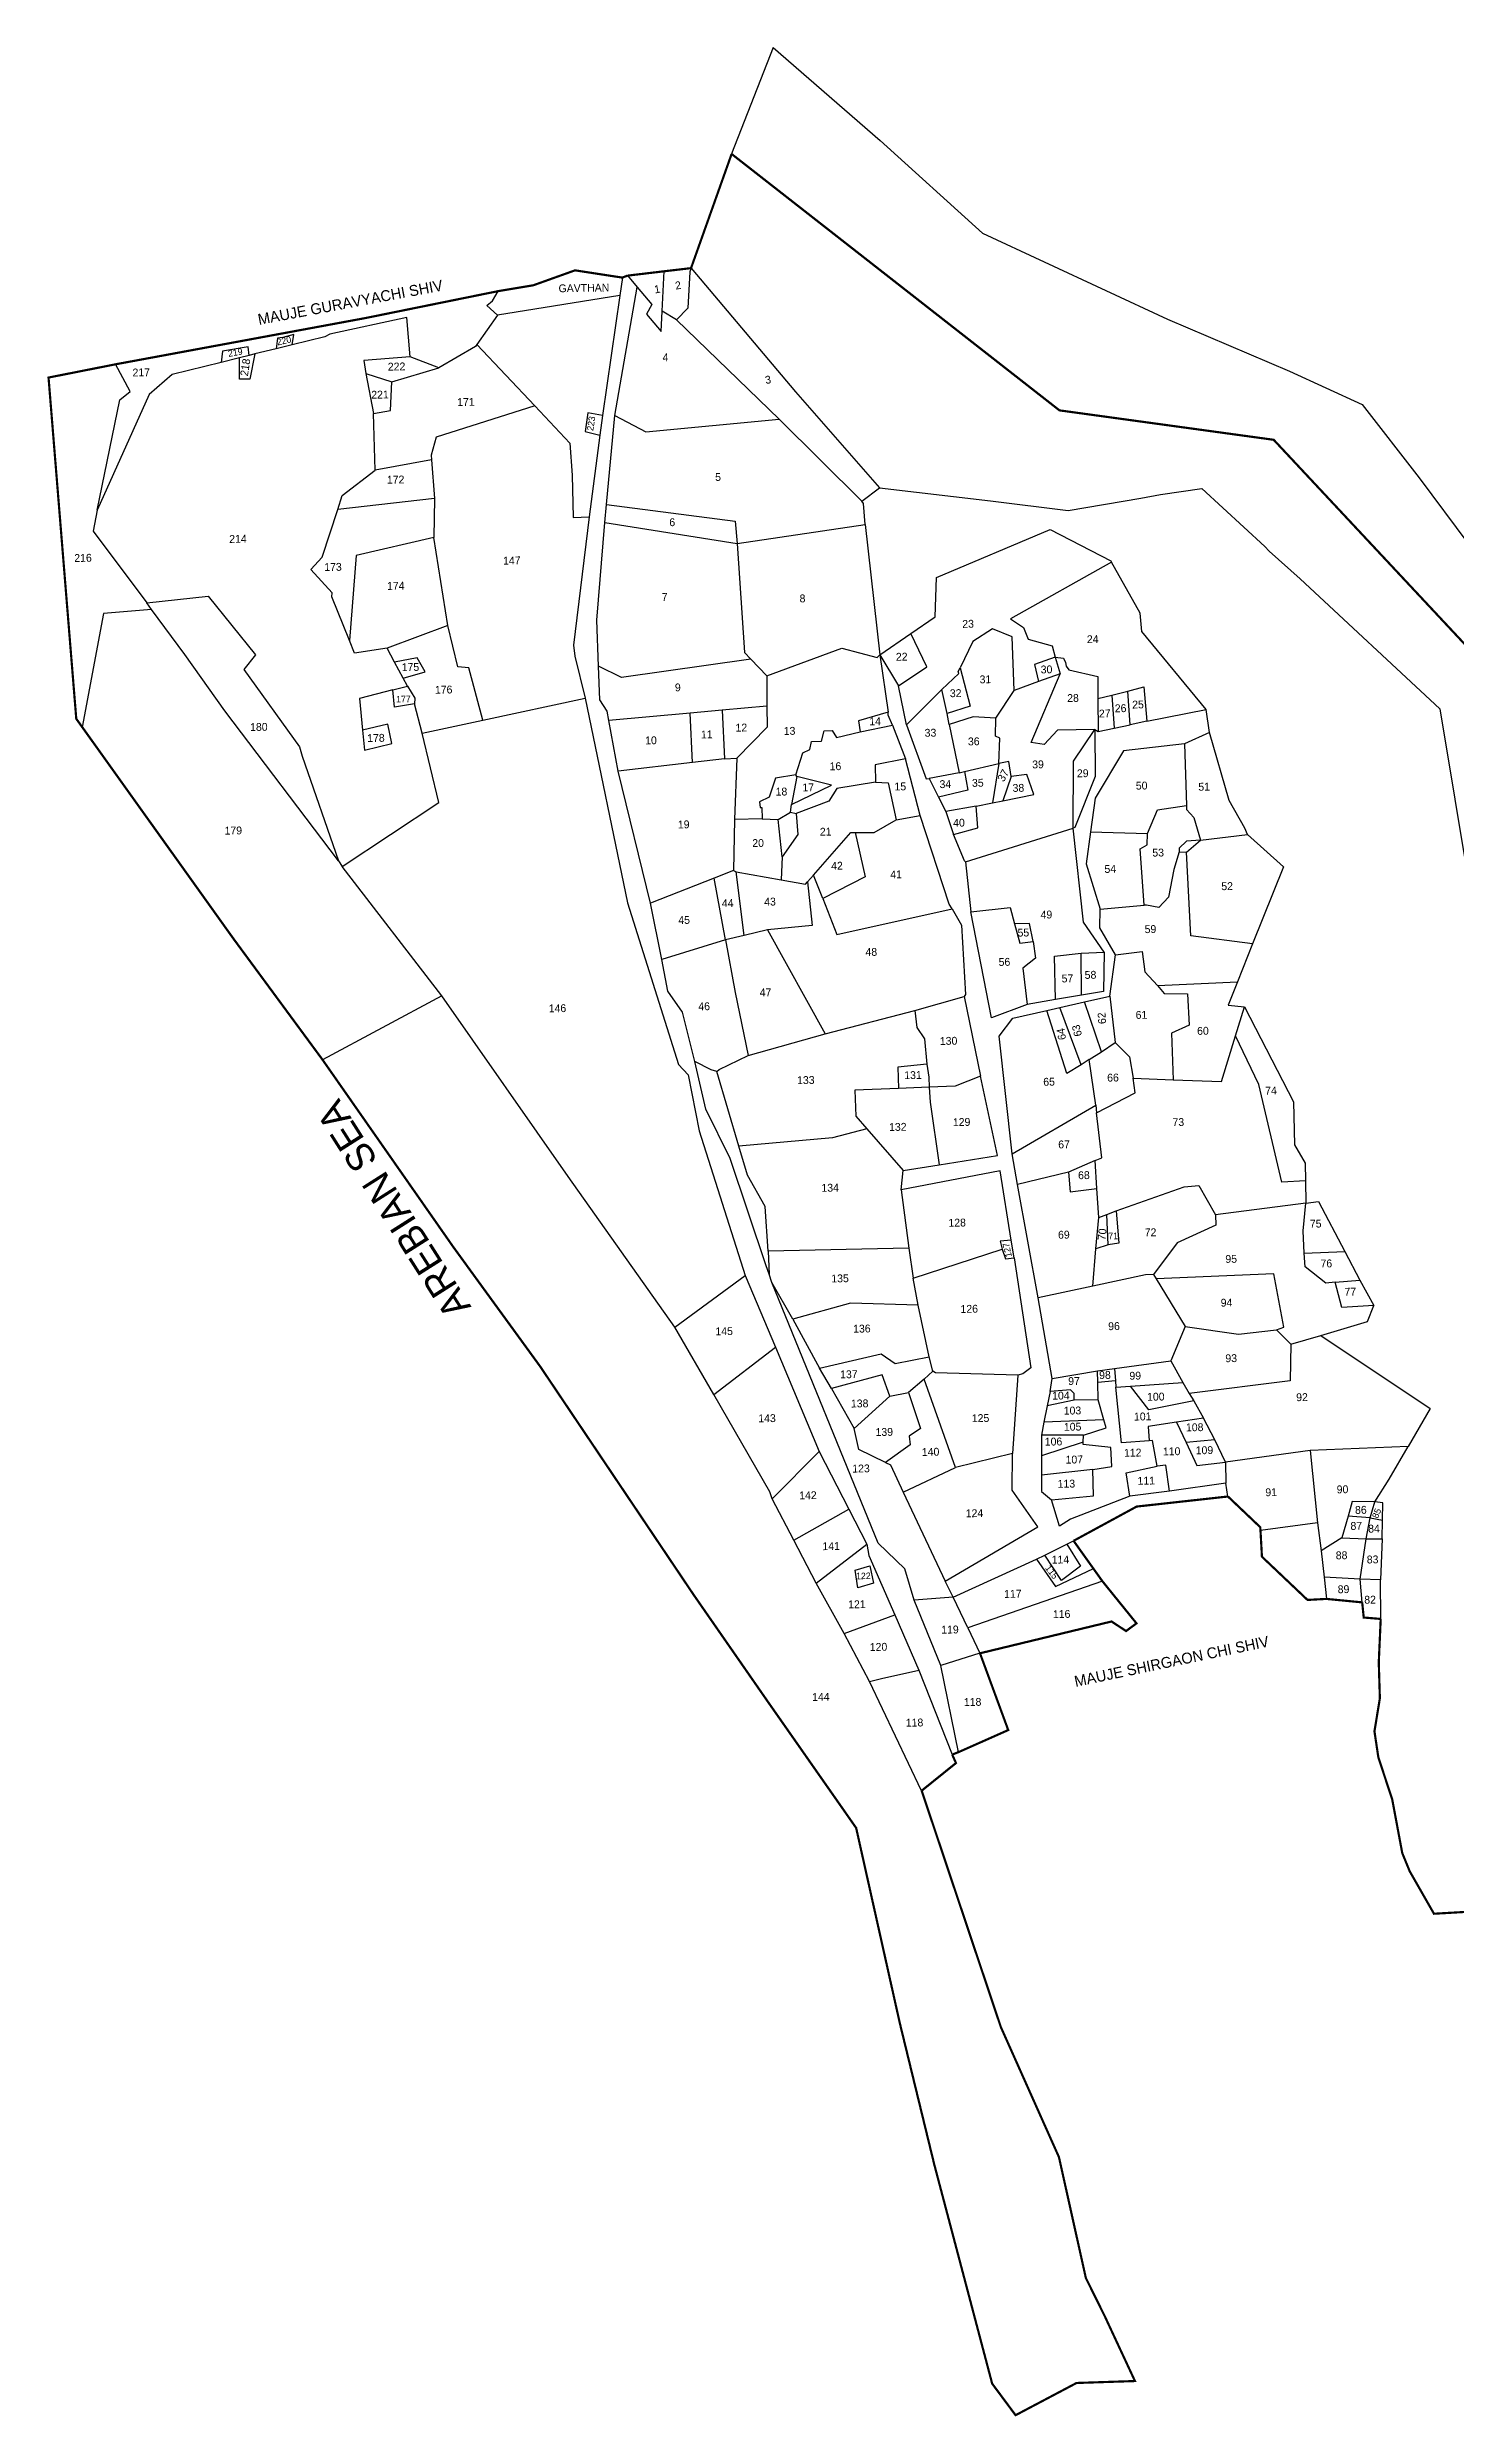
# Model space of a CAD drawing. Header units: metres. Extents: x 258890 to 261921, y 2180042 to 2183072.
# Drawn here: x 258890 to 260556, y 2180270 to 2183072 of the extents above; entities that cross this region are included whole.
import ezdxf

# ---------------------------------------------------------------- set-up
doc = ezdxf.new("R2010")
doc.units = ezdxf.units.M
doc.linetypes.add('DASHDOT', pattern=[1, 0.5, -0.25, 0, -0.25])
for name, color, linetype in [('OFF', 1, 'Continuous'), ('POLY_PARCEL', 6, 'Continuous'), ('POLY_ROAD', 30, 'Continuous'), ('POLY_WATER', 4, 'Continuous'), ('TEXT_MAPIN', 7, 'Continuous'), ('TEXT_MAPOUT', 7, 'Continuous'), ('TEXT_PARCEL', 7, 'Continuous'), ('V_BOUND_LINE', 7, 'Continuous'), ('V_BOUND_STREAM_LINE', 7, 'DASHDOT')]:
    doc.layers.add(name, color=color, linetype=linetype)
doc.styles.add('TEXT_MAP', font='', dxfattribs={"height": 1.8})
doc.styles.get('TEXT_MAP').set_extended_font_data('Kruti Dev 050')

msp = doc.modelspace()

# ---------------------------------------------------------------- linework, layer by layer
at = {"layer": 'OFF'}
for points in [[(259748.5, 2183071.6), (259699.4, 2182945.6)], [(260012.1, 2182278.6), (260033.6, 2182311.3)], [(259956.9, 2182271.1), (259954.5, 2182283.8)], [(260264.8, 2182261.6), (260260.9, 2182288.8)], [(259900.1, 2181720.7), (259902.3, 2181743.5)], [(260286.5, 2181358), (260283.8, 2181373.7)]]:
    msp.add_lwpolyline(points, dxfattribs=at)
at = {"layer": 'POLY_PARCEL'}
for points in [[(259576.1, 2182801.7), (259587.7, 2182787.9)], [(259587.7, 2182787.9), (259605.2, 2182767.7), (259598.8, 2182756.1), (259616, 2182735.7), (259617.3, 2182759.6)], [(259617.3, 2182759.6), (259619.8, 2182806.9)], [(259651.4, 2182810.6), (259649.8, 2182806.1), (259647.7, 2182763.1), (259634.1, 2182749.5)], [(259422.5, 2182754.8), (259409.9, 2182766.3), (259416.6, 2182772.1), (259423.3, 2182783.4)], [(259567.2, 2182778.1), (259422.5, 2182754.8)], [(259634.1, 2182749.5), (259617.3, 2182759.6)], [(259179.6, 2182720), (259181.4, 2182732.2), (259168.4, 2182728.6), (259162.2, 2182727.9), (259160.5, 2182715.3)], [(259319.1, 2182705.8), (259315.4, 2182752.4), (259224.3, 2182732.4), (259218.1, 2182729.5), (259179.6, 2182720)], [(259422.5, 2182754.8), (259398.2, 2182720.2)], [(259634.1, 2182749.5), (259755.8, 2182631.8)], [(259128.6, 2182707.4), (259127.7, 2182717.7), (259097.2, 2182712.4), (259095.5, 2182699.2)], [(259117.3, 2182704.6), (259095.5, 2182699.2)], [(259135.5, 2182709.1), (259129.7, 2182679.4), (259117.4, 2182679.2), (259117.3, 2182704.6)], [(259128.6, 2182707.4), (259117.3, 2182704.6)], [(259135.5, 2182709.1), (259128.6, 2182707.4)], [(259160.5, 2182715.3), (259135.5, 2182709.1)], [(259179.6, 2182720), (259160.5, 2182715.3)], [(259319.1, 2182705.8), (259264.3, 2182701.2), (259266.9, 2182686)], [(259353.2, 2182692.7), (259319.1, 2182705.8)], [(259398.2, 2182720.2), (259396.6, 2182717.8), (259353.2, 2182692.7)], [(259398.2, 2182720.2), (259466.5, 2182647.6)], [(259095.5, 2182699.2), (259037.6, 2182684.9), (259010.5, 2182661), (258948.8, 2182524.5)], [(258948.8, 2182524.5), (258975.7, 2182655), (258988, 2182664.7), (258970.8, 2182696.9)], [(259266.9, 2182686), (259297.4, 2182676.2)], [(259266.9, 2182686), (259275.8, 2182638.5)], [(259275.8, 2182638.5), (259295.8, 2182642.3), (259297.4, 2182676.2)], [(259297.4, 2182676.2), (259353.2, 2182692.7)], [(259466.5, 2182647.6), (259349.9, 2182610.7), (259344, 2182589.5), (259344.5, 2182583.9)], [(259466.5, 2182647.6), (259507.9, 2182603.8), (259510.9, 2182565.7), (259512, 2182515.9), (259530.9, 2182516.4)], [(259277.6, 2182571.8), (259275.8, 2182638.5)], [(259546.8, 2182636.5), (259529.5, 2182639.4), (259526.2, 2182617.6), (259543.7, 2182613.2)], [(259561.4, 2182636.5), (259597.9, 2182617), (259755.8, 2182631.8)], [(259755.8, 2182631.8), (259853.6, 2182535.1)], [(259233.5, 2182525.2), (259238.8, 2182541.6), (259277.6, 2182571.8)], [(259344.5, 2182583.9), (259277.6, 2182571.8)], [(259344.5, 2182583.9), (259347.8, 2182538.2)], [(259347.8, 2182538.2), (259233.5, 2182525.2)], [(259347.8, 2182538.2), (259347, 2182491.9)], [(259853.6, 2182535.1), (259874.3, 2182550.7)], [(258948.8, 2182524.5), (258944.2, 2182499.7), (259007.5, 2182414.8)], [(259247.4, 2182370.3), (259226.6, 2182421.7), (259226.8, 2182426.6), (259201.6, 2182454.3), (259215.1, 2182468.8), (259233.5, 2182525.2)], [(259549.5, 2182509.7), (259706, 2182484.9)], [(259551.3, 2182531.2), (259703.6, 2182511.5), (259706, 2182484.9)], [(259706, 2182484.9), (259857.5, 2182507.3)], [(259857.5, 2182507.3), (259855.4, 2182532.3), (259853.6, 2182535.1)], [(259857.5, 2182507.3), (259874.9, 2182353.4)], [(259347, 2182491.9), (259255.4, 2182470.9), (259247.4, 2182370.3)], [(259363.7, 2182387.9), (259347, 2182491.9)], [(259706, 2182484.9), (259714.6, 2182356.2), (259722.1, 2182348.3)], [(259911.5, 2182378.7), (259940, 2182398.1), (259941.6, 2182444.7), (260076.2, 2182501.6), (260148, 2182464.5), (260148.9, 2182462.9)], [(260148.9, 2182462.9), (260029.2, 2182395.9), (260044.8, 2182385.5), (260050, 2182372), (260078.6, 2182363.8), (260082, 2182350.7)], [(260260.9, 2182288.8), (260184.7, 2182380.8), (260182.7, 2182402.4), (260148.9, 2182462.9)], [(259013.3, 2182406.9), (258956.6, 2182402.3), (258931.2, 2182267.9)], [(259007.5, 2182414.8), (259080.2, 2182422.6), (259136.3, 2182353.3), (259122.6, 2182335.8), (259188.3, 2182244.6), (259191.4, 2182233.3), (259234.4, 2182109.9)], [(259013.3, 2182406.9), (259007.5, 2182414.8)], [(259234.4, 2182109.9), (259099.8, 2182287.1), (259052.8, 2182353.6), (259013.3, 2182406.9)], [(259292.1, 2182361), (259253.4, 2182355.4), (259247.4, 2182370.3)], [(259363.7, 2182387.9), (259292.1, 2182361)], [(259405.1, 2182276.1), (259388.5, 2182338), (259375.6, 2182339.1), (259363.7, 2182387.9)], [(259874.9, 2182353.4), (259911.5, 2182378.7)], [(259896.8, 2182316.7), (259930.4, 2182339.1), (259911.5, 2182378.7)], [(260033.6, 2182311.3), (260031.3, 2182374.6), (260008, 2182384.2), (259984.9, 2182369.1), (259969.7, 2182337.9)], [(259300.8, 2182344.7), (259292.1, 2182361)], [(259310.9, 2182325.7), (259337, 2182333.2), (259327.6, 2182349.6), (259300.8, 2182344.7)], [(259310.9, 2182325.7), (259300.8, 2182344.7)], [(259722.1, 2182348.3), (259569.1, 2182326.7), (259541.9, 2182340.1)], [(259722.1, 2182348.3), (259740.9, 2182328.3)], [(259740.9, 2182328.3), (259829.9, 2182361), (259871.4, 2182350.1), (259874.9, 2182353.4)], [(260082, 2182350.7), (260057.8, 2182341.8), (260062.3, 2182321.6)], [(260082, 2182350.7), (260088.1, 2182330.9)], [(260082, 2182350.7), (260091.9, 2182349.3), (260094.2, 2182344.2), (260095, 2182339.9), (260098.1, 2182335.7), (260132.5, 2182327.5), (260132.7, 2182301.7)], [(259298.5, 2182311.9), (259259.1, 2182301.6), (259262.8, 2182264.4)], [(259298.5, 2182311.9), (259316.1, 2182316.1)], [(259324.4, 2182295.3), (259300.5, 2182291.5), (259298.5, 2182311.9)], [(259316.1, 2182316.1), (259310.9, 2182325.7)], [(259316.1, 2182316.1), (259324.6, 2182301.9), (259324.4, 2182295.3)], [(259740.9, 2182328.3), (259741.2, 2182292.7)], [(259948.1, 2182312.3), (259906.4, 2182270.7)], [(259948.1, 2182312.3), (259968, 2182331.3), (259967.5, 2182333.5), (259969.7, 2182337.9)], [(259954.5, 2182283.8), (259948.1, 2182312.3)], [(259969.7, 2182337.9), (259981.5, 2182292.5), (259954.5, 2182283.8)], [(260062.3, 2182321.6), (260033.6, 2182311.3)], [(260129.1, 2182265.1), (260084.8, 2182264.1), (260069.3, 2182247.1), (260053.8, 2182249.6), (260088.1, 2182330.9)], [(260088.1, 2182330.9), (260062.3, 2182321.6)], [(260167.9, 2182310.5), (260187.1, 2182315.4), (260190.6, 2182274.8)], [(259333.4, 2182260.8), (259324.4, 2182295.3)], [(259405.1, 2182276.1), (259526.3, 2182302.1)], [(259650.3, 2182284.3), (259554.3, 2182275.5)], [(259688.3, 2182287.8), (259650.3, 2182284.3)], [(259653.1, 2182226), (259650.3, 2182284.3)], [(259741.2, 2182292.7), (259688.3, 2182287.8)], [(259688.3, 2182287.8), (259690.9, 2182230.5)], [(259741.2, 2182292.7), (259741.5, 2182267.7), (259705.5, 2182231.1)], [(259884.5, 2182285.5), (259849.4, 2182275.1), (259851.5, 2182262.3)], [(260132.7, 2182301.7), (260149.2, 2182305.8)], [(260132.7, 2182301.7), (260133.1, 2182262.6)], [(260149.2, 2182305.8), (260167.9, 2182310.5)], [(260149.2, 2182305.8), (260152.1, 2182266.7)], [(260170.9, 2182270.6), (260167.9, 2182310.5)], [(259238.7, 2182103.1), (259352.9, 2182178.8), (259333.4, 2182260.8)], [(259262.8, 2182264.4), (259265.2, 2182240.7), (259297.4, 2182248.4), (259292.8, 2182271.3), (259262.8, 2182264.4)], [(259333.4, 2182260.8), (259405.1, 2182276.1)], [(259775.5, 2182211.6), (259783.8, 2182237.4), (259791.8, 2182241.5), (259793.9, 2182251), (259805.6, 2182251.1), (259808.7, 2182263.3), (259818.5, 2182264), (259823.4, 2182255.5), (259851.5, 2182262.3)], [(259851.5, 2182262.3), (259889.6, 2182270.2)], [(260012.1, 2182278.6), (259985.3, 2182279.9), (259956.9, 2182271.1)], [(259956.9, 2182271.1), (259968.7, 2182213.7)], [(260015.6, 2182224.9), (260016.8, 2182254.6), (260011.4, 2182257.1), (260012.1, 2182278.6)], [(260103.5, 2182148.3), (260104, 2182227.6), (260129.1, 2182265.1)], [(260190.6, 2182274.8), (260170.9, 2182270.6)], [(260309.6, 2182140.9), (260306.6, 2182148.3), (260288, 2182181), (260264.8, 2182261.6)], [(259690.9, 2182230.5), (259653.1, 2182226)], [(259690.9, 2182230.5), (259705.5, 2182231.1)], [(259705.5, 2182231.1), (259702.9, 2182158.4)], [(259905, 2182230.2), (259869.1, 2182223.3), (259869.6, 2182202.6)], [(260030.1, 2182209.5), (260027.4, 2182227), (260015.6, 2182224.9)], [(260235.2, 2182247.9), (260237.5, 2182175.3)], [(259653.1, 2182226), (259565.1, 2182215.6)], [(259775.5, 2182211.6), (259751.3, 2182207.5), (259743.9, 2182184.9), (259732.5, 2182179.6), (259733.1, 2182172.8), (259735.1, 2182172.7), (259735.6, 2182159.2)], [(259776.4, 2182209.3), (259770.2, 2182176.4)], [(259770.2, 2182176.4), (259817.7, 2182199), (259776.4, 2182209.3)], [(259776.4, 2182209.3), (259775.5, 2182211.6)], [(259869.6, 2182202.6), (259823.7, 2182195.4), (259814.4, 2182180.2), (259775.6, 2182165.6)], [(259869.6, 2182202.6), (259884.6, 2182201.9), (259894.1, 2182158.1)], [(259968.7, 2182213.7), (259933.1, 2182206.9)], [(259975, 2182215.2), (259978.7, 2182193.3), (259944.2, 2182184.8)], [(259968.7, 2182213.7), (259975, 2182215.2)], [(259975, 2182215.2), (260015.6, 2182224.9)], [(260015.6, 2182224.9), (260007.9, 2182178.3)], [(260020.3, 2182180.8), (260056.8, 2182188.1), (260048.5, 2182211.8), (260030.1, 2182209.5)], [(260030.1, 2182209.5), (260020.3, 2182180.8)], [(259769.1, 2182167.4), (259770.2, 2182176.4)], [(259988.7, 2182174.4), (259952.6, 2182167.9)], [(259962, 2182140.8), (259990.6, 2182148.8), (259988.7, 2182174.4)], [(259988.7, 2182174.4), (260007.9, 2182178.3)], [(260007.9, 2182178.3), (260020.3, 2182180.8)], [(260191.5, 2182142.1), (260203.1, 2182170), (260237.5, 2182175.3)], [(260237.5, 2182175.3), (260237.6, 2182170.6), (260246.1, 2182161.1), (260253.9, 2182134.3)], [(259702.9, 2182158.4), (259701.8, 2182098.2)], [(259735.6, 2182159.2), (259702.9, 2182158.4)], [(259735.6, 2182159.2), (259754.3, 2182158.6)], [(259754.3, 2182158.6), (259769.1, 2182167.4)], [(259759.2, 2182114.5), (259754.3, 2182158.6)], [(259775.6, 2182165.6), (259777.6, 2182140.9), (259759.2, 2182114.5)], [(259769.1, 2182167.4), (259775.6, 2182165.6)], [(259796.1, 2182092.8), (259840.5, 2182143.3), (259845.6, 2182143.3)], [(259845.6, 2182143.3), (259857.3, 2182090.7), (259807.3, 2182065.3)], [(259845.6, 2182143.3), (259868, 2182143.4), (259894.1, 2182158.1)], [(259894.1, 2182158.1), (259922.6, 2182163.3)], [(259976, 2182108.7), (260103.5, 2182148.3)], [(260124, 2182143.9), (260191.5, 2182142.1)], [(260187.2, 2182057.2), (260182.5, 2182123.8), (260190.9, 2182128.6), (260191.5, 2182142.1)], [(260228.8, 2182120.3), (260222.3, 2182099.5), (260216, 2182066.7), (260204.7, 2182054.5), (260190.1, 2182057.4), (260187.2, 2182057.2)], [(260253.9, 2182134.3), (260237.3, 2182133.1), (260228.9, 2182124.5), (260228.8, 2182120.3)], [(260228.8, 2182120.3), (260237.3, 2182119.9)], [(260237.3, 2182119.9), (260253.9, 2182134.3)], [(260315.7, 2182011.7), (260242.6, 2182020.9), (260237.3, 2182119.9)], [(260253.9, 2182134.3), (260309.6, 2182140.9)], [(260309.6, 2182140.9), (260352.4, 2182102.5), (260315.7, 2182011.7)], [(259234.4, 2182109.9), (259238.7, 2182103.1)], [(259356.8, 2181950.2), (259238.7, 2182103.1)], [(259678.8, 2182089.2), (259603.5, 2182059.6)], [(259701.8, 2182098.2), (259678.8, 2182089.2)], [(259692.2, 2182016.4), (259678.8, 2182089.2)], [(259701.8, 2182098.2), (259704.8, 2182096.6)], [(259714.2, 2182021.6), (259704.8, 2182096.6)], [(259704.8, 2182096.6), (259758.1, 2182087.1)], [(259759.2, 2182114.5), (259758.1, 2182087.1)], [(259758.1, 2182087.1), (259786.7, 2182082.1), (259789, 2182084.7)], [(259789, 2182084.7), (259796.1, 2182092.8)], [(259807.3, 2182065.3), (259796.1, 2182092.8)], [(259789, 2182084.7), (259794.5, 2182033.2), (259741.8, 2182028.1)], [(259807.3, 2182065.3), (259823.8, 2182022.5), (259960.2, 2182053.1)], [(259982.5, 2182049.2), (260028.9, 2182054.6), (260034.1, 2182035.4)], [(260056.2, 2182014.2), (260051.6, 2182035.6), (260034.1, 2182035.4)], [(260034.1, 2182035.4), (260040.3, 2182012.4), (260056.2, 2182014.2)], [(260135.4, 2182052.5), (260187.2, 2182057.2)], [(259692.2, 2182016.4), (259617, 2181992.9)], [(259714.2, 2182021.6), (259692.2, 2182016.4)], [(259692.2, 2182016.4), (259703.7, 2181954), (259719.1, 2181879.5)], [(259741.8, 2182028.1), (259714.2, 2182021.6)], [(259741.8, 2182028.1), (259810.2, 2181905.2)], [(260056.2, 2182014.2), (260058.9, 2181994.8), (260043.9, 2181982.8), (260049.1, 2181939.8)], [(260315.7, 2182011.7), (260297.7, 2181966.8)], [(260082.6, 2181945.6), (260081.5, 2181996.9), (260112.7, 2182000.4)], [(260112.7, 2182000.4), (260140, 2182001.6)], [(260113.1, 2181950.8), (260112.7, 2182000.4)], [(260153.4, 2181998.5), (260185.2, 2182002.6), (260188.2, 2181978.5), (260203, 2181962.1)], [(259356.8, 2181950.2), (259215.5, 2181874.5)], [(259632.2, 2181558.3), (259506.2, 2181736.6), (259356.8, 2181950.2)], [(259916.3, 2181932.6), (259974.5, 2181949.3)], [(260146.6, 2181949.5), (260153.1, 2181894.7)], [(260203, 2181962.1), (260297.7, 2181966.8)], [(260203, 2181962.1), (260211.2, 2181952.9), (260238.7, 2181952.6), (260240.8, 2181915.5), (260219.7, 2181905.8), (260221.6, 2181850.7)], [(260297.7, 2181966.8), (260286.7, 2181939.2), (260305.9, 2181936.9)], [(259810.2, 2181905.2), (259916.3, 2181932.6)], [(259916.3, 2181932.6), (259918.6, 2181912.5), (259927.7, 2181899.1), (259930.3, 2181869.3)], [(260112.7, 2181868.6), (260096.1, 2181858.3), (260072.3, 2181932.7)], [(260112.7, 2181868.6), (260087.8, 2181936.2)], [(260136.9, 2181884), (260116.8, 2181942.8)], [(260295.4, 2181902.9), (260305.9, 2181936.9)], [(260305.9, 2181936.9), (260364.2, 2181824.9), (260365.1, 2181774), (260377.8, 2181752.1), (260378.2, 2181731.1)], [(259719.1, 2181879.5), (259810.2, 2181905.2)], [(260136.9, 2181884), (260153.1, 2181894.7)], [(260153.1, 2181894.7), (260170.1, 2181877.9), (260174.2, 2181852.6)], [(260221.6, 2181850.7), (260278.9, 2181848.7), (260295.4, 2181902.9)], [(260378.2, 2181731.1), (260350.4, 2181729.9), (260322.9, 2181845.2), (260295.4, 2181902.9)], [(259682.1, 2181860.7), (259675.2, 2181862.6), (259655.9, 2181872.6)], [(259682.1, 2181860.7), (259684.7, 2181863), (259719.1, 2181879.5)], [(259930.3, 2181869.3), (259896.2, 2181865.7), (259896.9, 2181840.6)], [(259930.3, 2181869.3), (259932.5, 2181854), (259933.2, 2181842)], [(260122.5, 2181874.6), (260112.7, 2181868.6)], [(260122.5, 2181874.6), (260136.9, 2181884)], [(260130.1, 2181820.6), (260122.5, 2181874.6)], [(259708, 2181772.3), (259682.1, 2181860.7)], [(259896.9, 2181840.6), (259845.3, 2181838.5), (259846.5, 2181807.6), (259859.4, 2181792.7)], [(259933.2, 2181842), (259896.9, 2181840.6)], [(259993.6, 2181855.2), (259963.8, 2181843.3), (259933.2, 2181842)], [(259933.2, 2181842), (259934.2, 2181824.3), (259945, 2181750.3)], [(260131.2, 2181811.9), (260176.8, 2181835.2), (260174.2, 2181852.6)], [(260174.2, 2181852.6), (260221.6, 2181850.7)], [(260031.4, 2181763.1), (260130.1, 2181820.6)], [(260129.3, 2181755.4), (260137.2, 2181758.4), (260131.2, 2181811.9)], [(260130.1, 2181820.6), (260131.2, 2181811.9)], [(259859.4, 2181792.7), (259818.8, 2181782), (259708, 2181772.3)], [(259859.4, 2181792.7), (259902.3, 2181743.5)], [(259742.8, 2181648.1), (259739, 2181701), (259718.1, 2181737.8), (259708, 2181772.3)], [(260129.3, 2181755.4), (260097.8, 2181741.7)], [(260131.4, 2181722.1), (260129.3, 2181755.4)], [(260097.8, 2181741.7), (260037.5, 2181727)], [(260097.8, 2181741.7), (260100, 2181718.4), (260131.4, 2181722.1)], [(260154.1, 2181695.7), (260234.8, 2181724.1), (260252.1, 2181725.7), (260271.9, 2181690.9)], [(260378.2, 2181731.1), (260378.7, 2181705)], [(259900.1, 2181720.7), (259909.2, 2181651.8)], [(260133.6, 2181687.9), (260131.4, 2181722.1)], [(260143.3, 2181691.6), (260154.1, 2181695.7)], [(260154.1, 2181695.7), (260157.4, 2181657.6), (260144.7, 2181655.6)], [(260378.7, 2181705), (260271.9, 2181690.9)], [(260376.8, 2181645.9), (260375.6, 2181672), (260378.7, 2181705)], [(260378.7, 2181705), (260393.5, 2181706.8), (260424.6, 2181647.8)], [(260130.4, 2181651), (260133.6, 2181687.9)], [(260133.6, 2181687.9), (260143.3, 2181691.6)], [(260144.7, 2181655.6), (260143.3, 2181691.6)], [(260271.9, 2181690.9), (260272.1, 2181678.8), (260226.4, 2181657.8), (260198.3, 2181620.5)], [(259909.2, 2181651.8), (259742.8, 2181648.1)], [(259742.8, 2181648.1), (259743.7, 2181620.9)], [(259909.2, 2181651.8), (259914.3, 2181616.1)], [(259914.3, 2181616.1), (260019.5, 2181650.5)], [(260030.1, 2181661.2), (260016.9, 2181659.9), (260019.5, 2181650.5)], [(260019.5, 2181650.5), (260023.2, 2181639.2), (260033.5, 2181640.1)], [(260126.5, 2181606.7), (260130.4, 2181651)], [(260144.7, 2181655.6), (260130.4, 2181651)], [(260376.8, 2181645.9), (260424.6, 2181647.8)], [(260413.5, 2181611.6), (260402.1, 2181610.4), (260377.8, 2181629.4), (260376.8, 2181645.9)], [(260424.6, 2181647.8), (260442.5, 2181613.8)], [(259632.2, 2181558.3), (259715.3, 2181619.4)], [(259772, 2181567.9), (259747, 2181611.1)], [(259920, 2181584.2), (259914.3, 2181616.1)], [(260198.3, 2181620.5), (260189.1, 2181620.3), (260126.5, 2181606.7)], [(260198.3, 2181620.5), (260201.5, 2181615.4)], [(260344, 2181554.9), (260352.5, 2181558.1), (260340.6, 2181621.5), (260201.5, 2181615.4)], [(260201.5, 2181615.4), (260235.9, 2181559.2)], [(260413.5, 2181611.6), (260442.5, 2181613.8)], [(260458.9, 2181583.8), (260421.2, 2181581.5), (260413.5, 2181611.6)], [(260442.5, 2181613.8), (260458.9, 2181583.8)], [(259920, 2181584.2), (259840.1, 2181586.8), (259772, 2181567.9)], [(259933, 2181523), (259920, 2181584.2)], [(260126.5, 2181606.7), (260061.9, 2181592.8)], [(260396.4, 2181548.2), (260451.4, 2181565.1), (260458.9, 2181583.8)], [(259678.5, 2181478.8), (259632.2, 2181558.3)], [(259772, 2181567.9), (259803.3, 2181509.9)], [(260235.9, 2181559.2), (260219, 2181518.5)], [(260235.9, 2181559.2), (260299, 2181550), (260344, 2181554.9)], [(260344, 2181554.9), (260360.7, 2181538)], [(259678.5, 2181478.8), (259751.3, 2181534.4)], [(259803.3, 2181509.9), (259876.4, 2181526.6), (259892.9, 2181515.4), (259933, 2181523)], [(260360.7, 2181538), (260360.2, 2181494.8), (260240.7, 2181480)], [(260360.7, 2181538), (260396.4, 2181548.2)], [(260396.4, 2181548.2), (260525.5, 2181462.1), (260499.6, 2181417.1)], [(259817.7, 2181485.6), (259803.3, 2181509.9)], [(259886.7, 2181476.5), (259877.5, 2181502), (259817.7, 2181485.6)], [(259927, 2181496.9), (259937.6, 2181506.1)], [(259937.6, 2181506.1), (259933, 2181523)], [(260037.8, 2181501.5), (259940.4, 2181504.2), (259937.6, 2181506.1)], [(260078.5, 2181497.7), (260132.2, 2181506.5)], [(260132.2, 2181506.5), (260152.3, 2181509.3)], [(260132.5, 2181492.8), (260132.2, 2181506.5)], [(260152.3, 2181509.3), (260219, 2181518.5)], [(260152.3, 2181509.3), (260153.4, 2181494.7)], [(260219, 2181518.5), (260233.3, 2181492.9)], [(259747.3, 2181355.3), (259744.8, 2181363.6), (259678.5, 2181478.8)], [(259817.7, 2181485.6), (259844.3, 2181438.6)], [(259844.3, 2181438.6), (259886.7, 2181476.5)], [(259908.7, 2181480.8), (259923, 2181438.5), (259909.6, 2181429.2), (259910.7, 2181419.2), (259881.5, 2181398.4)], [(259886.7, 2181476.5), (259908.7, 2181480.8)], [(259927, 2181496.9), (259908.7, 2181480.8)], [(259964.2, 2181392.3), (259927, 2181496.9)], [(260104.4, 2181471.8), (260072.7, 2181465.2)], [(260104.4, 2181471.8), (260104.4, 2181479.8), (260100.4, 2181484.2), (260076.1, 2181482)], [(260133, 2181472.3), (260104.4, 2181471.8)], [(260153.4, 2181494.7), (260132.5, 2181492.8)], [(260133, 2181472.3), (260132.5, 2181492.8)], [(260139.8, 2181448.6), (260133, 2181472.3)], [(260153.4, 2181494.7), (260153.9, 2181487.2)], [(260153.9, 2181487.2), (260171.2, 2181488.5)], [(260193.4, 2181423.9), (260160.7, 2181421.3), (260153.9, 2181487.2)], [(260171.2, 2181488.5), (260233.3, 2181492.9)], [(260246, 2181471), (260192.8, 2181460.5), (260171.2, 2181488.5)], [(260233.3, 2181492.9), (260240.7, 2181480)], [(260240.7, 2181480), (260246, 2181471)], [(260246, 2181471), (260257.7, 2181450.7)], [(260139.8, 2181448.6), (260068.9, 2181446.1)], [(260115.5, 2181430.4), (260142.5, 2181439.2), (260139.8, 2181448.6)], [(260225.5, 2181445.8), (260192, 2181440.7), (260193.4, 2181423.9)], [(260257.7, 2181450.7), (260225.5, 2181445.8)], [(260225.5, 2181445.8), (260236.9, 2181422)], [(260270.9, 2181424.9), (260257.7, 2181450.7)], [(259881.5, 2181398.4), (259850, 2181413.5), (259844.3, 2181438.6)], [(260115.5, 2181430.4), (260065.8, 2181430.5)], [(260115.2, 2181422.2), (260065.9, 2181406.1)], [(260126.6, 2181390), (260149.3, 2181393.5), (260147.8, 2181415.8), (260115.1, 2181419.3), (260115.2, 2181422.2)], [(260115.2, 2181422.2), (260115.5, 2181430.4)], [(260202.7, 2181393.7), (260197.4, 2181424.2), (260193.4, 2181423.9)], [(260270.9, 2181424.9), (260236.9, 2181422)], [(260236.9, 2181422), (260249.8, 2181394.8), (260283.5, 2181398.8)], [(260283.5, 2181398.8), (260270.9, 2181424.9)], [(260499.6, 2181417.1), (260383.7, 2181412.5)], [(260460.1, 2181351.7), (260477.3, 2181378.5), (260499.6, 2181417.1)], [(259747.3, 2181355.3), (259802.8, 2181411.4)], [(259881.5, 2181398.4), (259887.2, 2181395.5), (259902.5, 2181363)], [(259902.5, 2181363), (259964.2, 2181392.3)], [(260031.8, 2181408.7), (259964.2, 2181392.3)], [(260126.6, 2181390), (260065.9, 2181383.2)], [(260077.6, 2181353.9), (260127.3, 2181358.9), (260126.6, 2181390)], [(260170.4, 2181358.3), (260166, 2181385.9), (260202.7, 2181393.7)], [(260217.4, 2181364.4), (260213.2, 2181395.1), (260202.7, 2181393.7)], [(260383.7, 2181412.5), (260283.5, 2181398.8)], [(260383.7, 2181412.5), (260392.4, 2181326.9)], [(259902.5, 2181363), (259951.9, 2181258)], [(259773.1, 2181306.3), (259747.3, 2181355.3)], [(259773.1, 2181306.3), (259838, 2181343.2)], [(260428.6, 2181334.7), (260421.4, 2181309.3)], [(260460.1, 2181351.7), (260433.6, 2181351.9), (260428.6, 2181334.7)], [(260454.8, 2181332.6), (260428.6, 2181334.7)], [(260450, 2181307.9), (260454.8, 2181332.6)], [(260454.8, 2181332.6), (260460.1, 2181351.7)], [(260454.8, 2181332.6), (260469.5, 2181329.9)], [(260469.5, 2181329.9), (260469.9, 2181350.5), (260460.1, 2181351.7)], [(259799.6, 2181255.7), (259773.1, 2181306.3)], [(260392.4, 2181326.9), (260325, 2181317.6)], [(260392.4, 2181326.9), (260396.7, 2181293.7)], [(260421.4, 2181309.3), (260396.7, 2181293.7)], [(260421.4, 2181309.3), (260450, 2181307.9)], [(260442.7, 2181260.4), (260450, 2181307.9)], [(260450, 2181307.9), (260469, 2181307.9)], [(260469, 2181307.9), (260467, 2181259.4)], [(260469, 2181307.9), (260469.5, 2181329.9)], [(259799.6, 2181255.7), (259859.4, 2181301.8)], [(259845.4, 2181271), (259862.7, 2181276.1), (259867.2, 2181255.7), (259848.8, 2181250), (259845.4, 2181271)], [(260060.2, 2181283.9), (260082.6, 2181251.5), (260127.3, 2181272.8)], [(260095.8, 2181301.6), (260111.9, 2181275.8), (260089.8, 2181258.7), (260069.7, 2181288.6)], [(260396.7, 2181293.7), (260400.2, 2181262.5)], [(259832.4, 2181195.8), (259799.6, 2181255.7)], [(260138, 2181257.8), (259978.7, 2181202.8)], [(260400.2, 2181262.5), (260403, 2181236.9)], [(260442.7, 2181260.4), (260400.2, 2181262.5)], [(260467, 2181259.4), (260442.7, 2181260.4)], [(260445.3, 2181232.8), (260442.7, 2181260.4)], [(260467.2, 2181213.2), (260467, 2181259.4)], [(259961.4, 2181238.9), (259915.2, 2181235.6)], [(259978.7, 2181202.8), (259961.4, 2181238.9)], [(259832.4, 2181195.8), (259892.4, 2181218.2)], [(259862.6, 2181139.1), (259832.4, 2181195.8)], [(259978.7, 2181202.8), (259993.2, 2181172.6)], [(259993.2, 2181172.6), (259946.7, 2181158.2)], [(259862.6, 2181139.1), (259876.8, 2181142.8), (259921, 2181152.8)], [(259924.2, 2181010.1), (259862.6, 2181139.1)]]:
    msp.add_lwpolyline(points, dxfattribs=at)
at = {"layer": 'POLY_ROAD'}
for points in [[(259561.4, 2182636.5), (259587.7, 2182787.9)], [(259570.2, 2182799.4), (259567.2, 2182778.1)], [(259567.2, 2182778.1), (259546.8, 2182636.5)], [(259546.8, 2182636.5), (259543.7, 2182613.2)], [(259551.3, 2182531.2), (259561.4, 2182636.5)], [(259543.7, 2182613.2), (259530.9, 2182516.4)], [(259530.9, 2182516.4), (259512.2, 2182364.7), (259514.1, 2182351.7), (259526.3, 2182302.1)], [(259541.9, 2182340.1), (259539.8, 2182394.5), (259549.5, 2182509.7)], [(259549.5, 2182509.7), (259551.3, 2182531.2)], [(259554.3, 2182275.5), (259552.3, 2182286.7), (259543.4, 2182300), (259541.9, 2182340.1)], [(259874.9, 2182353.4), (259896.8, 2182316.7)], [(259874.9, 2182353.4), (259884.5, 2182285.5)], [(259906.4, 2182270.7), (259896.8, 2182316.7)], [(259526.3, 2182302.1), (259576.1, 2182060), (259636.5, 2181868.8), (259648.1, 2181856.8), (259661, 2181790.5), (259715.3, 2181619.4)], [(259889.6, 2182270.2), (259884.7, 2182282), (259884.5, 2182285.5)], [(260190.6, 2182274.8), (260260.9, 2182288.8)], [(259565.1, 2182215.6), (259554.3, 2182275.5)], [(259889.6, 2182270.2), (259905, 2182230.2)], [(259906.4, 2182270.7), (259929.7, 2182206.8), (259933.1, 2182206.9)], [(260129.1, 2182265.1), (260129.5, 2182209.6), (260105.4, 2182149.1), (260103.5, 2182148.3)], [(260129.1, 2182265.1), (260133.1, 2182262.6)], [(260133.1, 2182262.6), (260152.1, 2182266.7)], [(260152.1, 2182266.7), (260170.9, 2182270.6)], [(260264.8, 2182261.6), (260235.2, 2182247.9)], [(259922.6, 2182163.3), (259905, 2182230.2)], [(260235.2, 2182247.9), (260163.1, 2182239.9), (260129.4, 2182183.7), (260124, 2182143.9)], [(259603.5, 2182059.6), (259565.1, 2182215.6)], [(259933.1, 2182206.9), (259944.2, 2182184.8)], [(259944.2, 2182184.8), (259952.6, 2182167.9)], [(259960.2, 2182053.1), (259956.9, 2182058.6), (259922.6, 2182163.3)], [(259952.6, 2182167.9), (259962, 2182140.8)], [(260140, 2182001.6), (260115.8, 2182037.1), (260103.5, 2182148.3)], [(260124, 2182143.9), (260118.8, 2182106), (260135.4, 2182052.5)], [(259976, 2182108.7), (259974.7, 2182109.6), (259962, 2182140.8)], [(259976, 2182108.7), (259982.5, 2182049.2)], [(259617, 2181992.9), (259603.5, 2182059.6)], [(259960.2, 2182053.1), (259971.3, 2182033.5), (259976, 2181951.5), (259974.5, 2181949.3)], [(260049.1, 2181939.8), (260007, 2181923.9), (259982.5, 2182049.2)], [(260153.4, 2181998.5), (260134.8, 2182030.6), (260135.4, 2182052.5)], [(259655.9, 2181872.6), (259641.4, 2181930.6), (259623.9, 2181955.6), (259617, 2181992.9)], [(260140, 2182001.6), (260139.3, 2181955.3)], [(260146.6, 2181949.5), (260153.4, 2181998.5)], [(259974.5, 2181949.3), (259993.6, 2181855.2)], [(260113.1, 2181950.8), (260082.6, 2181945.6)], [(260139.3, 2181955.3), (260113.1, 2181950.8)], [(260116.8, 2181942.8), (260146.6, 2181949.5)], [(260031.4, 2181763.1), (260015.7, 2181902.4), (260032, 2181923.6), (260072.3, 2181932.7)], [(260082.6, 2181945.6), (260049.1, 2181939.8)], [(260072.3, 2181932.7), (260087.8, 2181936.2)], [(260087.8, 2181936.2), (260116.8, 2181942.8)], [(259743.7, 2181620.9), (259740.4, 2181630.6), (259697.7, 2181757.6), (259669, 2181815.9), (259655.9, 2181872.6)], [(259945, 2181750.3), (260014, 2181761.4), (259993.6, 2181855.2)], [(260037.5, 2181727), (260031.4, 2181763.1)], [(260030.1, 2181661.2), (260016.9, 2181743.2), (259900.1, 2181720.7)], [(259902.3, 2181743.5), (259945, 2181750.3)], [(260061.9, 2181592.8), (260037.5, 2181727)], [(260033.5, 2181640.1), (260030.1, 2181661.2)], [(260033.5, 2181640.1), (260053.4, 2181510.3), (260043.9, 2181503.2), (260037.8, 2181501.5)], [(259715.3, 2181619.4), (259751.3, 2181534.4)], [(259747, 2181611.1), (259743.7, 2181620.9)], [(259915.2, 2181235.6), (259904.2, 2181272.3), (259872.9, 2181302.7), (259747, 2181611.1)], [(260078.5, 2181497.7), (260061.9, 2181592.8)], [(259751.3, 2181534.4), (259802.8, 2181411.4)], [(260037.8, 2181501.5), (260031.8, 2181408.7)], [(260076.1, 2181482), (260072.7, 2181465.2)], [(260076.1, 2181482), (260078.5, 2181497.7)], [(260068.9, 2181446.1), (260065.8, 2181430.5)], [(260072.7, 2181465.2), (260068.9, 2181446.1)], [(260065.8, 2181430.5), (260065.9, 2181406.1)], [(259802.8, 2181411.4), (259838, 2181343.2)], [(259951.9, 2181258), (260061.6, 2181322), (260031.2, 2181365.3), (260031.8, 2181408.7)], [(260065.9, 2181406.1), (260065.9, 2181383.2)], [(260283.5, 2181398.8), (260283.8, 2181373.7)], [(260065.9, 2181383.2), (260066, 2181363.8), (260077.6, 2181353.9)], [(260217.4, 2181364.4), (260170.4, 2181358.3)], [(260283.8, 2181373.7), (260217.4, 2181364.4)], [(259838, 2181343.2), (259859.4, 2181301.8)], [(260170.4, 2181358.3), (260100.3, 2181331.1), (260087.1, 2181322.8), (260077.6, 2181353.9)], [(260095.8, 2181301.6), (260103.9, 2181305.6)], [(259859.4, 2181301.8), (259861.8, 2181288.4), (259892.4, 2181218.2)], [(259961.4, 2181238.9), (260060.2, 2181283.9)], [(260060.2, 2181283.9), (260069.7, 2181288.6)], [(260069.7, 2181288.6), (260095.8, 2181301.6)], [(259961.4, 2181238.9), (259951.9, 2181258)], [(259946.7, 2181158.2), (259915.2, 2181235.6)], [(259892.4, 2181218.2), (259921, 2181152.8)], [(259921, 2181152.8), (259960.3, 2181052.8)], [(259967.8, 2181055.7), (259946.7, 2181158.2)]]:
    msp.add_lwpolyline(points, dxfattribs=at)
at = {"layer": 'POLY_WATER'}
for points in [[(259748.5, 2183071.6), (259875.2, 2182961.6), (259996, 2182851.9), (260215.1, 2182750.3), (260359.4, 2182688.6), (260445.2, 2182649.2), (260512.6, 2182562.5), (260630, 2182404.8), (260696.8, 2182314.7), (260688.2, 2182052.9), (260687.1, 2181877.2), (260685.8, 2181778.6), (260753.9, 2181668.2), (260816.2, 2181627.7), (260897.4, 2181574), (260992, 2181560.2), (261119.6, 2181540.2), (261252.2, 2181567.6), (261504.2, 2181416.2), (261637.9, 2181244), (261730.7, 2181121.4), (261710.8, 2181093.5)], [(259651.4, 2182810.6), (259774.8, 2182664.2), (259874.3, 2182550.7)], [(259874.3, 2182550.7), (260005.5, 2182535.3), (260097.4, 2182523.9), (260183.4, 2182538.7), (260206.7, 2182542.8), (260255.6, 2182550), (260330.2, 2182481.4), (260335.1, 2182475.8), (260372.1, 2182443), (260537.1, 2182289.5), (260589.9, 2181971.2), (260611.6, 2181829.1), (260686.1, 2181637.4), (260923.9, 2181509.6)]]:
    msp.add_lwpolyline(points, dxfattribs=at)
at = {"layer": 'V_BOUND_LINE', "const_width": 2.58}
for points in [[(259423.3, 2182783.4), (259464.8, 2182790.3), (259514.2, 2182808), (259551.1, 2182802.3), (259570.2, 2182799.4)], [(259570.2, 2182799.4), (259576.1, 2182801.7)], [(259576.1, 2182801.7), (259619.8, 2182806.9)], [(259619.8, 2182806.9), (259651.4, 2182810.6)], [(258970.8, 2182696.9), (259266.5, 2182751.6), (259423.3, 2182783.4)], [(258931.2, 2182267.9), (258924.2, 2182277.7), (258891.4, 2182681.2), (258970.8, 2182696.9)], [(259215.5, 2181874.5), (259110.5, 2182017.1), (258931.2, 2182267.9)], [(259924.2, 2181010.1), (260017.9, 2180730.5), (260086.6, 2180576.8), (260118.4, 2180433.9), (260141.1, 2180388), (260176.5, 2180312), (260107.4, 2180309.7), (260035.3, 2180271.6), (260007.6, 2180308.9), (259939.2, 2180567.7), (259898.4, 2180735), (259846.7, 2180966.1), (259740.7, 2181117.6), (259654.1, 2181242.3), (259473.2, 2181511.4), (259370.3, 2181652.9), (259215.5, 2181874.5)], [(260286.5, 2181358), (260178.5, 2181346.1), (260103.9, 2181305.6)], [(260325, 2181317.6), (260324.7, 2181321.7), (260286.5, 2181358)], [(260103.9, 2181305.6), (260127.3, 2181272.8)], [(260403, 2181236.9), (260380.6, 2181235.7), (260326.7, 2181286.8), (260325, 2181317.6)], [(260138, 2181257.8), (260178.3, 2181208), (260166, 2181198.9), (260148.8, 2181210.2), (259993.2, 2181172.6)], [(260127.3, 2181272.8), (260138, 2181257.8)], [(260445.3, 2181232.8), (260403, 2181236.9)], [(260467.2, 2181213.2), (260447.1, 2181214.9), (260445.3, 2181232.8)], [(260589.1, 2180868), (260530.2, 2180864.6), (260501.5, 2180914.8), (260492.7, 2180936.3), (260480.8, 2180999.8), (260464.4, 2181049.6), (260459.8, 2181080.3), (260466.2, 2181119.4), (260464.9, 2181161.9), (260467.2, 2181213.2)], [(259993.2, 2181172.6), (260026.6, 2181081.8), (259967.8, 2181055.7)], [(259960.3, 2181052.8), (259964.8, 2181042.8), (259924.2, 2181010.1)], [(259967.8, 2181055.7), (259960.3, 2181052.8)]]:
    msp.add_lwpolyline(points, dxfattribs=at)
at = {"layer": 'V_BOUND_STREAM_LINE', "ltscale": 10, "const_width": 2.58}
for points in [[(259699.4, 2182945.6), (259651.4, 2182810.6)], [(261710.8, 2181093.5), (261703.2, 2181134.6), (261462.2, 2181422.5), (261257.9, 2181547.2), (261138.4, 2181521.7), (260927.7, 2181532.6), (260711.7, 2181654.7), (260646.6, 2181810.4), (260625, 2182303.4), (260340.6, 2182607.6), (260087.2, 2182642.4), (259699.4, 2182945.6)]]:
    msp.add_lwpolyline(points, dxfattribs=at)

# ---------------------------------------------------------------- texts
at = {"layer": 'TEXT_MAPIN'}
msp.add_text('GAVTHAN', height=9.28, rotation=1.0227, dxfattribs=at).set_placement((259494.8, 2182782))
at = {"layer": 'TEXT_MAPOUT'}
for s, height, rotation, p in [('MAUJE GURAVYACHI SHIV', 12.887, 10.6043, (259140.3, 2182743.4)), ('AREBIAN SEA', 32.887, 122.4392, (259391.9, 2181582.3)), ('MAUJE SHIRGAON CHI SHIV', 12.887, 11.8, (260106.3, 2181132.8))]:
    msp.add_text(s, height=height, rotation=rotation, dxfattribs=at).set_placement(p)
at = {"layer": 'TEXT_PARCEL', "style": 'TEXT_MAP'}
for s, height, rotation, p in [('1', 9.28, 10.3613, (259608.8, 2182780.6)), ('2', 9.28, 10.3613, (259633.5, 2182785.1)), ('219', 7.73, 9.6327, (259104.5, 2182705.6)), ('218', 9.28, 81.1504, (259127.1, 2182682.4)), ('220', 7.73, 13.3701, (259162.4, 2182719)), ('4', 9.28, 1.0227, (259617.8, 2182700.4)), ('217', 9.28, 1.0227, (258990.8, 2182682.5)), ('222', 9.28, 1.0227, (259292.8, 2182689.4)), ('3', 9.28, 10.3613, (259739.9, 2182673.5)), ('221', 9.28, 1.0227, (259273.2, 2182656.2)), ('171', 9.28, 1.0227, (259374.8, 2182647.5)), ('223', 7.73, 81.5542, (259535.7, 2182617.7)), ('172', 9.28, 1.0227, (259291.7, 2182555.7)), ('5', 9.28, 1.0227, (259680, 2182558.9)), ('6', 9.28, 1.0227, (259625.8, 2182505.4)), ('214', 9.28, 1.0227, (259105.2, 2182485.7)), ('216', 9.28, 1.0227, (258921.9, 2182463.1)), ('173', 9.28, 1.0227, (259217.6, 2182452.4)), ('147', 9.28, 1.0227, (259429.1, 2182460)), ('174', 9.28, 1.0227, (259291.9, 2182430.1)), ('7', 9.28, 1.0227, (259616.9, 2182417.1)), ('8', 9.28, 1.0227, (259779.9, 2182415.3)), ('23', 9.28, 1.0227, (259972.3, 2182385.2)), ('24', 9.28, 1.0227, (260119.7, 2182367.1)), ('175', 9.28, 1.0227, (259309.2, 2182334)), ('22', 9.28, 1.0227, (259893.8, 2182346.3)), ('30', 9.28, 1.0227, (260065.1, 2182331.3)), ('176', 9.28, 1.0227, (259348.5, 2182307.3)), ('9', 9.28, 1.0227, (259632.4, 2182310.1)), ('32', 9.28, 1.0227, (259957.6, 2182303.2)), ('31', 9.28, 1.0227, (259992.8, 2182319.6)), ('177', 7.73, 1.0227, (259302.6, 2182297)), ('28', 9.28, 1.0227, (260096.4, 2182297.5)), ('27', 9.28, 1.0227, (260133.9, 2182279.2)), ('26', 9.28, 1.0227, (260152.7, 2182285.4)), ('25', 9.28, 1.0227, (260173.3, 2182289.8)), ('180', 9.28, 1.0227, (259129.9, 2182263.2)), ('178', 9.28, 1.0227, (259268.4, 2182250.2)), ('10', 9.28, 1.0227, (259597.2, 2182247.4)), ('11', 9.28, 1.0227, (259663.2, 2182254.4)), ('12', 9.28, 1.0227, (259704.1, 2182262.5)), ('13', 9.28, 1.0227, (259761.1, 2182258.6)), ('14', 9.28, 1.0227, (259862.3, 2182269.9)), ('33', 9.28, 1.0227, (259927.8, 2182256.4)), ('36', 9.28, 1.0227, (259979, 2182246.2)), ('39', 9.28, 1.0227, (260055, 2182219)), ('17', 9.28, 1.0227, (259783.2, 2182191.8)), ('16', 9.28, 1.0227, (259815.4, 2182216.8)), ('15', 9.28, 1.0227, (259892.1, 2182192.9)), ('34', 9.28, 1.0227, (259945.4, 2182195.7)), ('35', 9.28, 1.0227, (259983.8, 2182197.2)), ('37', 9.28, 60.783, (260021.3, 2182202.4)), ('38', 9.28, 1.0227, (260031.8, 2182191.2)), ('29', 9.28, 1.0227, (260107.9, 2182208.5)), ('50', 9.28, 1.0227, (260177.6, 2182193.9)), ('51', 9.28, 1.0227, (260251.5, 2182192.6)), ('18', 9.28, 1.0227, (259751.5, 2182186.8)), ('179', 9.28, 1.0227, (259099.7, 2182140.7)), ('19', 9.28, 1.0227, (259635.9, 2182148)), ('21', 9.28, 1.0227, (259803.8, 2182139.4)), ('40', 9.28, 1.0227, (259961.5, 2182150)), ('20', 9.28, 1.0227, (259723.9, 2182126)), ('53', 9.28, 1.0227, (260197.1, 2182114.7)), ('42', 9.28, 1.0227, (259817.2, 2182099.1)), ('41', 9.28, 1.0227, (259887.1, 2182088.9)), ('54', 9.28, 1.0227, (260140.5, 2182095.4)), ('44', 9.28, 1.0227, (259687.9, 2182054.9)), ('43', 9.28, 1.0227, (259738, 2182056.7)), ('52', 9.28, 1.0227, (260278.7, 2182075)), ('45', 9.28, 1.0227, (259636.4, 2182035)), ('49', 9.28, 1.0227, (260064.9, 2182041.4)), ('59', 9.28, 1.0227, (260188, 2182024.2)), ('48', 9.28, 1.0227, (259857.8, 2181997.2)), ('55', 9.28, 1.0227, (260037.7, 2182020.1)), ('56', 9.28, 1.0227, (260015.3, 2181985.4)), ('57', 9.28, 1.0227, (260089.8, 2181965.9)), ('58', 9.28, 1.0227, (260117.1, 2181970.1)), ('47', 9.28, 1.0227, (259732.7, 2181949.4)), ('146', 9.28, 1.0227, (259483.1, 2181930.5)), ('46', 9.28, 1.0227, (259660.1, 2181932.9)), ('62', 9.28, 93.7288, (260142.4, 2181917)), ('61', 9.28, 1.0227, (260177.4, 2181922.8)), ('130', 9.28, 1.0227, (259945.8, 2181892)), ('64', 9.28, 99.5209, (260095.1, 2181898.7)), ('63', 9.28, 103.9462, (260114, 2181903.3)), ('60', 9.28, 1.0227, (260250.1, 2181903.9)), ('133', 9.28, 1.0227, (259776.9, 2181845.6)), ('131', 9.28, 1.0227, (259903.7, 2181851.5)), ('65', 9.28, 1.0227, (260068.1, 2181843.7)), ('66', 9.28, 1.0227, (260143.7, 2181848.6)), ('74', 9.28, 1.0227, (260330.6, 2181833.3)), ('132', 9.28, 1.0227, (259885.7, 2181790.2)), ('129', 9.28, 1.0227, (259961.2, 2181796)), ('67', 9.28, 1.0227, (260085.8, 2181769.6)), ('73', 9.28, 1.0227, (260221, 2181796)), ('134', 9.28, 1.0227, (259805.7, 2181718.3)), ('68', 9.28, 1.0227, (260109.3, 2181733.2)), ('128', 9.28, 1.0227, (259955.9, 2181677)), ('69', 9.28, 1.0227, (260085.6, 2181662.8)), ('70', 9.28, 84.4281, (260141.6, 2181660.7)), ('71', 7.73, 1.0227, (260145, 2181662.1)), ('72', 9.28, 1.0227, (260188.1, 2181665.6)), ('75', 9.28, 1.0227, (260383.5, 2181675.9)), ('127', 7.73, 102.117, (260031, 2181641.8)), ('95', 9.28, 1.0227, (260283.5, 2181634.2)), ('135', 9.28, 1.0227, (259817.4, 2181611.1)), ('76', 9.28, 1.0227, (260396.1, 2181628.8)), ('126', 9.28, 1.0227, (259970.2, 2181575.1)), ('94', 9.28, 1.0227, (260278, 2181582.5)), ('77', 9.28, 1.0227, (260424.4, 2181595.4)), ('145', 9.28, 1.0227, (259680.3, 2181548.6)), ('136', 9.28, 1.0227, (259843.2, 2181551.7)), ('96', 9.28, 1.0227, (260144.9, 2181554.7)), ('137', 9.28, 1.0227, (259827.8, 2181497.7)), ('97', 9.28, 1.0227, (260097.6, 2181489.8)), ('98', 9.28, 1.0227, (260134.2, 2181496.9)), ('99', 9.28, 1.0227, (260170, 2181496.1)), ('93', 9.28, 1.0227, (260283.5, 2181516.8)), ('138', 9.28, 1.0227, (259840.6, 2181463.2)), ('104', 9.28, 1.0227, (260078.6, 2181472.5)), ('100', 9.28, 1.0227, (260190.9, 2181471.2)), ('92', 9.28, 1.0227, (260367.3, 2181470.7)), ('143', 9.28, 1.0227, (259731, 2181445.7)), ('125', 9.28, 1.0227, (259983.6, 2181445.9)), ('103', 9.28, 1.0227, (260092.3, 2181454.8)), ('105', 9.28, 1.0227, (260092.5, 2181435.7)), ('101', 9.28, 1.0227, (260175.4, 2181447.8)), ('108', 9.28, 1.0227, (260236.9, 2181435)), ('139', 9.28, 1.0227, (259869.7, 2181429.5)), ('140', 9.28, 1.0227, (259924.5, 2181406)), ('106', 9.28, 1.0227, (260069.9, 2181418.1)), ('112', 9.28, 1.0227, (260163.6, 2181405)), ('110', 9.28, 1.0227, (260209.6, 2181406.6)), ('109', 9.28, 1.0227, (260248.4, 2181407.9)), ('123', 9.28, 1.0227, (259842.2, 2181386.3)), ('107', 9.28, 1.0227, (260094.5, 2181396.9)), ('142', 9.28, 1.0227, (259779.4, 2181354.6)), ('113', 9.28, 1.0227, (260085.1, 2181368.3)), ('111', 9.28, 1.0227, (260179.6, 2181371.9)), ('91', 9.28, 1.0227, (260330.8, 2181358.3)), ('90', 9.28, 1.0227, (260415.2, 2181361.7)), ('124', 9.28, 1.0227, (259976.4, 2181333.4)), ('86', 9.28, 1.0227, (260436.9, 2181337.4)), ('85', 7.73, 67.8147, (260463.8, 2181331.4)), ('141', 9.28, 1.0227, (259806.9, 2181294.5)), ('87', 9.28, 1.0227, (260431.5, 2181318.5)), ('84', 9.28, 1.0227, (260452.4, 2181315.3)), ('115', 7.73, 307.0995, (260069.8, 2181273.3)), ('114', 9.28, 1.0227, (260078.1, 2181278.6)), ('88', 9.28, 1.0227, (260414.1, 2181283.7)), ('83', 9.28, 1.0227, (260450.8, 2181278.8)), ('122', 7.73, 1.0227, (259846.7, 2181260.1)), ('117', 9.28, 1.0227, (260021.8, 2181238.1)), ('89', 9.28, 1.0227, (260416.4, 2181243.6)), ('121', 9.28, 1.0227, (259837.3, 2181225.7)), ('116', 9.28, 1.0227, (260079.5, 2181214.2)), ('82', 9.28, 1.0227, (260447.8, 2181231.2)), ('119', 9.28, 1.0227, (259947.4, 2181195.8)), ('120', 9.28, 1.0227, (259862.9, 2181175.3)), ('144', 9.28, 1.0227, (259794.7, 2181116.2)), ('118', 9.28, 1.0227, (259974.2, 2181110.2)), ('118', 9.28, 1.0227, (259905.5, 2181085.8))]:
    msp.add_text(s, height=height, rotation=rotation, dxfattribs=at).set_placement(p)

doc.saveas('drawing.dxf')
